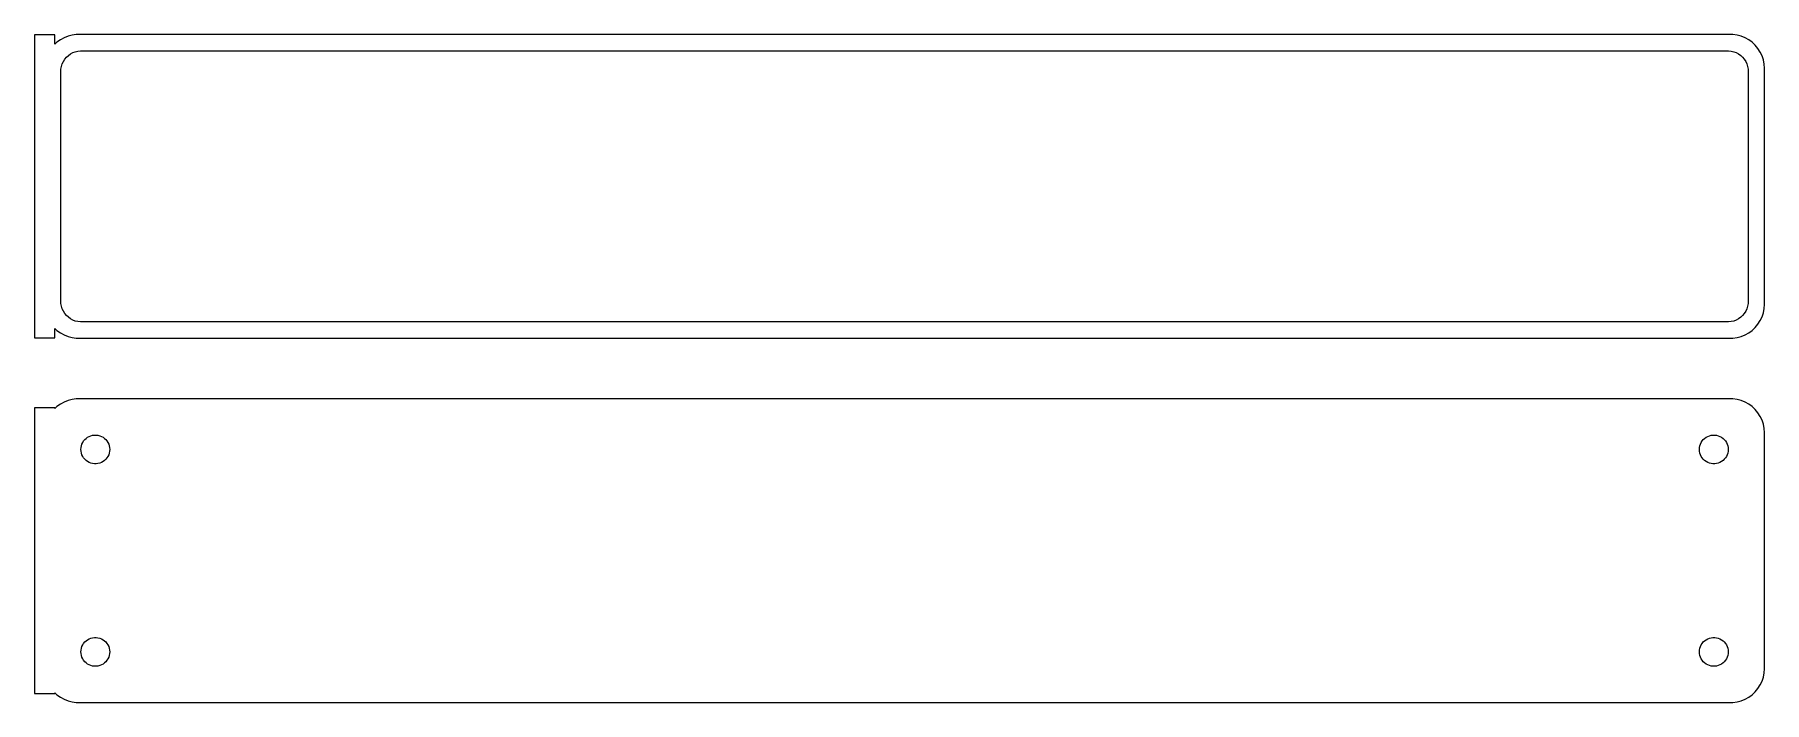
# Model space of a CAD drawing. Header units: metres. Extents: x -129 to 128, y 86 to 184.
import ezdxf

# ---------------------------------------------------------------- set-up
doc = ezdxf.new("R2010")
doc.units = ezdxf.units.M

msp = doc.modelspace()

# ---------------------------------------------------------------- linework, layer by layer
for p, q in [((-126, 184.479), (-129, 184.479)), ((-129, 184.479), (-129, 139.521)), ((-126, 183.059), (-126, 184.479)), ((-125.687, 183.353), (-126, 183.059)), ((-125.179, 183.722), (-125.687, 183.353)), ((-124.629, 184.024), (-125.179, 183.722)), ((-124.045, 184.255), (-124.629, 184.024)), ((-123.437, 184.411), (-124.045, 184.255)), ((-122.814, 184.49), (-123.437, 184.411)), ((122.814, 184.49), (-122.814, 184.49)), ((123.437, 184.411), (122.814, 184.49)), ((124.045, 184.255), (123.437, 184.411)), ((124.629, 184.024), (124.045, 184.255)), ((125.179, 183.722), (124.629, 184.024)), ((125.687, 183.353), (125.179, 183.722)), ((126.145, 182.923), (125.687, 183.353)), ((126.545, 182.439), (126.145, 182.923)), ((126.882, 181.909), (126.545, 182.439)), ((-125.088, 179.39), (-125.015, 179.774)), ((-125.015, 179.774), (-124.894, 180.146)), ((-124.894, 180.146), (-124.728, 180.5)), ((-124.728, 180.5), (-124.518, 180.83)), ((-124.518, 180.83), (-124.269, 181.131)), ((-124.269, 181.131), (-123.984, 181.399)), ((-123.984, 181.399), (-123.668, 181.628)), ((-123.668, 181.628), (-123.325, 181.817)), ((-123.325, 181.817), (-122.962, 181.961)), ((-122.962, 181.961), (-122.583, 182.058)), ((-122.583, 182.058), (-122.195, 182.107)), ((-122.195, 182.107), (122.195, 182.107)), ((122.195, 182.107), (122.583, 182.058)), ((122.583, 182.058), (122.962, 181.961)), ((122.962, 181.961), (123.325, 181.817)), ((123.325, 181.817), (123.668, 181.628)), ((123.668, 181.628), (123.984, 181.399)), ((123.984, 181.399), (124.269, 181.131)), ((124.269, 181.131), (124.518, 180.83)), ((124.518, 180.83), (124.728, 180.5)), ((124.728, 180.5), (124.894, 180.146)), ((124.894, 180.146), (125.015, 179.774)), ((125.015, 179.774), (125.088, 179.39)), ((127.149, 181.341), (126.882, 181.909)), ((127.343, 180.743), (127.149, 181.341)), ((127.461, 180.127), (127.343, 180.743)), ((127.5, 179.5), (127.461, 180.127)), ((-125.113, 179), (-125.088, 179.39)), ((-125.113, 145), (-125.113, 179)), ((125.088, 179.39), (125.113, 179)), ((125.113, 179), (125.113, 145)), ((127.5, 144.5), (127.5, 179.5)), ((-125.088, 144.61), (-125.113, 145)), ((-125.015, 144.226), (-125.088, 144.61)), ((-124.894, 143.854), (-125.015, 144.226)), ((-124.728, 143.5), (-124.894, 143.854)), ((124.894, 143.854), (124.728, 143.5)), ((125.015, 144.226), (124.894, 143.854)), ((125.088, 144.61), (125.015, 144.226)), ((125.113, 145), (125.088, 144.61)), ((127.343, 143.257), (127.461, 143.873)), ((127.461, 143.873), (127.5, 144.5)), ((-124.518, 143.17), (-124.728, 143.5)), ((-124.269, 142.869), (-124.518, 143.17)), ((-123.984, 142.601), (-124.269, 142.869)), ((-123.668, 142.372), (-123.984, 142.601)), ((-123.325, 142.183), (-123.668, 142.372)), ((-122.962, 142.039), (-123.325, 142.183)), ((-122.583, 141.942), (-122.962, 142.039)), ((-122.195, 141.893), (-122.583, 141.942)), ((122.195, 141.893), (-122.195, 141.893)), ((122.583, 141.942), (122.195, 141.893)), ((122.962, 142.039), (122.583, 141.942)), ((123.325, 142.183), (122.962, 142.039)), ((123.668, 142.372), (123.325, 142.183)), ((123.984, 142.601), (123.668, 142.372)), ((124.269, 142.869), (123.984, 142.601)), ((124.518, 143.17), (124.269, 142.869)), ((124.728, 143.5), (124.518, 143.17)), ((125.687, 140.647), (126.145, 141.077)), ((126.145, 141.077), (126.545, 141.561)), ((126.545, 141.561), (126.882, 142.091)), ((126.882, 142.091), (127.149, 142.659)), ((127.149, 142.659), (127.343, 143.257)), ((-129, 139.521), (-126, 139.521)), ((-126, 139.521), (-126, 140.941)), ((-126, 140.941), (-125.687, 140.647)), ((-125.687, 140.647), (-125.179, 140.278)), ((-125.179, 140.278), (-124.629, 139.976)), ((-124.629, 139.976), (-124.045, 139.745)), ((-124.045, 139.745), (-123.437, 139.589)), ((-123.437, 139.589), (-122.814, 139.51)), ((-122.814, 139.51), (122.814, 139.51)), ((122.814, 139.51), (123.437, 139.589)), ((123.437, 139.589), (124.045, 139.745)), ((124.045, 139.745), (124.629, 139.976)), ((124.629, 139.976), (125.179, 140.278)), ((125.179, 140.278), (125.687, 140.647)), ((-126, 129.153), (-129, 129.153)), ((-129, 129.153), (-129, 86.8474)), ((-125.687, 129.353), (-126, 129.059)), ((-126, 129.059), (-126, 129.153)), ((-125.179, 129.722), (-125.687, 129.353)), ((-124.629, 130.024), (-125.179, 129.722)), ((-124.045, 130.255), (-124.629, 130.024)), ((-123.437, 130.411), (-124.045, 130.255)), ((-122.814, 130.49), (-123.437, 130.411)), ((122.814, 130.49), (-122.814, 130.49)), ((123.437, 130.411), (122.814, 130.49)), ((124.045, 130.255), (123.437, 130.411)), ((124.629, 130.024), (124.045, 130.255)), ((125.179, 129.722), (124.629, 130.024)), ((125.687, 129.353), (125.179, 129.722)), ((126.145, 128.923), (125.687, 129.353)), ((126.545, 128.439), (126.145, 128.923)), ((126.882, 127.909), (126.545, 128.439)), ((127.149, 127.341), (126.882, 127.909)), ((127.343, 126.743), (127.149, 127.341)), ((127.461, 126.127), (127.343, 126.743)), ((127.5, 125.5), (127.461, 126.127)), ((-122.135, 123), (-122.118, 123.268)), ((-122.118, 123.268), (-122.068, 123.531)), ((-122.068, 123.531), (-121.985, 123.786)), ((-121.985, 123.786), (-121.871, 124.029)), ((-121.871, 124.029), (-121.727, 124.255)), ((-121.727, 124.255), (-121.557, 124.462)), ((-121.557, 124.462), (-121.361, 124.645)), ((-121.361, 124.645), (-121.144, 124.803)), ((-121.144, 124.803), (-120.909, 124.932)), ((-120.909, 124.932), (-120.66, 125.031)), ((-120.66, 125.031), (-120.4, 125.097)), ((-120.4, 125.097), (-120.134, 125.131)), ((-120.134, 125.131), (-119.866, 125.131)), ((-119.866, 125.131), (-119.6, 125.097)), ((-119.6, 125.097), (-119.34, 125.031)), ((-119.34, 125.031), (-119.091, 124.932)), ((-119.091, 124.932), (-118.856, 124.803)), ((-118.856, 124.803), (-118.639, 124.645)), ((-118.639, 124.645), (-118.443, 124.462)), ((-118.443, 124.462), (-118.273, 124.255)), ((-118.273, 124.255), (-118.129, 124.029)), ((-118.129, 124.029), (-118.015, 123.786)), ((-118.015, 123.786), (-117.932, 123.531)), ((-117.932, 123.531), (-117.882, 123.268)), ((-117.882, 123.268), (-117.865, 123)), ((117.865, 123), (117.882, 123.268)), ((117.882, 123.268), (117.932, 123.531)), ((117.932, 123.531), (118.015, 123.786)), ((118.015, 123.786), (118.129, 124.029)), ((118.129, 124.029), (118.273, 124.255)), ((118.273, 124.255), (118.443, 124.462)), ((118.443, 124.462), (118.639, 124.645)), ((118.639, 124.645), (118.856, 124.803)), ((118.856, 124.803), (119.091, 124.932)), ((119.091, 124.932), (119.34, 125.031)), ((119.34, 125.031), (119.6, 125.097)), ((119.6, 125.097), (119.866, 125.131)), ((119.866, 125.131), (120.134, 125.131)), ((120.134, 125.131), (120.4, 125.097)), ((120.4, 125.097), (120.66, 125.031)), ((120.66, 125.031), (120.909, 124.932)), ((120.909, 124.932), (121.144, 124.803)), ((121.144, 124.803), (121.361, 124.645)), ((121.361, 124.645), (121.557, 124.462)), ((121.557, 124.462), (121.727, 124.255)), ((121.727, 124.255), (121.871, 124.029)), ((121.871, 124.029), (121.985, 123.786)), ((121.985, 123.786), (122.068, 123.531)), ((122.068, 123.531), (122.118, 123.268)), ((122.118, 123.268), (122.135, 123)), ((127.5, 90.5), (127.5, 125.5)), ((-122.118, 122.732), (-122.135, 123)), ((-122.068, 122.469), (-122.118, 122.732)), ((-121.985, 122.214), (-122.068, 122.469)), ((-121.871, 121.971), (-121.985, 122.214)), ((-121.727, 121.745), (-121.871, 121.971)), ((-121.557, 121.538), (-121.727, 121.745)), ((-121.361, 121.355), (-121.557, 121.538)), ((-121.144, 121.197), (-121.361, 121.355)), ((-120.909, 121.068), (-121.144, 121.197)), ((-120.66, 120.969), (-120.909, 121.068)), ((-120.4, 120.903), (-120.66, 120.969)), ((-120.134, 120.869), (-120.4, 120.903)), ((-119.866, 120.869), (-120.134, 120.869)), ((-119.6, 120.903), (-119.866, 120.869)), ((-119.34, 120.969), (-119.6, 120.903)), ((-119.091, 121.068), (-119.34, 120.969)), ((-118.856, 121.197), (-119.091, 121.068)), ((-118.639, 121.355), (-118.856, 121.197)), ((-118.443, 121.538), (-118.639, 121.355)), ((-118.273, 121.745), (-118.443, 121.538)), ((-118.129, 121.971), (-118.273, 121.745)), ((-118.015, 122.214), (-118.129, 121.971)), ((-117.932, 122.469), (-118.015, 122.214)), ((-117.882, 122.732), (-117.932, 122.469)), ((-117.865, 123), (-117.882, 122.732)), ((117.882, 122.732), (117.865, 123)), ((117.932, 122.469), (117.882, 122.732)), ((118.015, 122.214), (117.932, 122.469)), ((118.129, 121.971), (118.015, 122.214)), ((118.273, 121.745), (118.129, 121.971)), ((118.443, 121.538), (118.273, 121.745)), ((118.639, 121.355), (118.443, 121.538)), ((118.856, 121.197), (118.639, 121.355)), ((119.091, 121.068), (118.856, 121.197)), ((119.34, 120.969), (119.091, 121.068)), ((119.6, 120.903), (119.34, 120.969)), ((119.866, 120.869), (119.6, 120.903)), ((120.134, 120.869), (119.866, 120.869)), ((120.4, 120.903), (120.134, 120.869)), ((120.66, 120.969), (120.4, 120.903)), ((120.909, 121.068), (120.66, 120.969)), ((121.144, 121.197), (120.909, 121.068)), ((121.361, 121.355), (121.144, 121.197)), ((121.557, 121.538), (121.361, 121.355)), ((121.727, 121.745), (121.557, 121.538)), ((121.871, 121.971), (121.727, 121.745)), ((121.985, 122.214), (121.871, 121.971)), ((122.068, 122.469), (121.985, 122.214)), ((122.118, 122.732), (122.068, 122.469)), ((122.135, 123), (122.118, 122.732)), ((-121.144, 94.8029), (-120.909, 94.9321)), ((-120.909, 94.9321), (-120.66, 95.0308)), ((-120.66, 95.0308), (-120.4, 95.0975)), ((-120.4, 95.0975), (-120.134, 95.1311)), ((-120.134, 95.1311), (-119.866, 95.1311)), ((-119.866, 95.1311), (-119.6, 95.0975)), ((-119.6, 95.0975), (-119.34, 95.0308)), ((-119.34, 95.0308), (-119.091, 94.9321)), ((-119.091, 94.9321), (-118.856, 94.8029)), ((118.856, 94.8029), (119.091, 94.9321)), ((119.091, 94.9321), (119.34, 95.0308)), ((119.34, 95.0308), (119.6, 95.0975)), ((119.6, 95.0975), (119.866, 95.1311)), ((119.866, 95.1311), (120.134, 95.1311)), ((120.134, 95.1311), (120.4, 95.0975)), ((120.4, 95.0975), (120.66, 95.0308)), ((120.66, 95.0308), (120.909, 94.9321)), ((120.909, 94.9321), (121.144, 94.8029)), ((-122.135, 93), (-122.118, 93.2676)), ((-122.118, 92.7324), (-122.135, 93)), ((-122.118, 93.2676), (-122.068, 93.531)), ((-122.068, 92.469), (-122.118, 92.7324)), ((-122.068, 93.531), (-121.985, 93.7861)), ((-121.985, 92.214), (-122.068, 92.469)), ((-121.985, 93.7861), (-121.871, 94.0287)), ((-121.871, 94.0287), (-121.727, 94.2551)), ((-121.727, 94.2551), (-121.557, 94.4617)), ((-121.557, 94.4617), (-121.361, 94.6453)), ((-121.361, 94.6453), (-121.144, 94.8029)), ((-118.856, 94.8029), (-118.639, 94.6453)), ((-118.639, 94.6453), (-118.443, 94.4617)), ((-118.443, 94.4617), (-118.273, 94.2551)), ((-118.273, 94.2551), (-118.129, 94.0287)), ((-118.129, 94.0287), (-118.015, 93.7861)), ((-118.015, 93.7861), (-117.932, 93.531)), ((-117.932, 92.469), (-118.015, 92.214)), ((-117.932, 93.531), (-117.882, 93.2676)), ((-117.882, 92.7324), (-117.932, 92.469)), ((-117.882, 93.2676), (-117.865, 93)), ((-117.865, 93), (-117.882, 92.7324)), ((117.865, 93), (117.882, 93.2676)), ((117.882, 92.7324), (117.865, 93)), ((117.882, 93.2676), (117.932, 93.531)), ((117.932, 92.469), (117.882, 92.7324)), ((117.932, 93.531), (118.015, 93.7861)), ((118.015, 92.214), (117.932, 92.469)), ((118.015, 93.7861), (118.129, 94.0287)), ((118.129, 94.0287), (118.273, 94.2551)), ((118.273, 94.2551), (118.443, 94.4617)), ((118.443, 94.4617), (118.639, 94.6453)), ((118.639, 94.6453), (118.856, 94.8029)), ((121.144, 94.8029), (121.361, 94.6453)), ((121.361, 94.6453), (121.557, 94.4617)), ((121.557, 94.4617), (121.727, 94.2551)), ((121.727, 94.2551), (121.871, 94.0287)), ((121.871, 94.0287), (121.985, 93.7861)), ((121.985, 93.7861), (122.068, 93.531)), ((122.068, 92.469), (121.985, 92.214)), ((122.068, 93.531), (122.118, 93.2676)), ((122.118, 92.7324), (122.068, 92.469)), ((122.118, 93.2676), (122.135, 93)), ((122.135, 93), (122.118, 92.7324)), ((-121.871, 91.9713), (-121.985, 92.214)), ((-121.727, 91.7449), (-121.871, 91.9713)), ((-121.557, 91.5383), (-121.727, 91.7449)), ((-121.361, 91.3547), (-121.557, 91.5383)), ((-121.144, 91.1971), (-121.361, 91.3547)), ((-120.909, 91.0679), (-121.144, 91.1971)), ((-120.66, 90.9692), (-120.909, 91.0679)), ((-120.4, 90.9025), (-120.66, 90.9692)), ((-120.134, 90.8689), (-120.4, 90.9025)), ((-119.866, 90.8689), (-120.134, 90.8689)), ((-119.6, 90.9025), (-119.866, 90.8689)), ((-119.34, 90.9692), (-119.6, 90.9025)), ((-119.091, 91.0679), (-119.34, 90.9692)), ((-118.856, 91.1971), (-119.091, 91.0679)), ((-118.639, 91.3547), (-118.856, 91.1971)), ((-118.443, 91.5383), (-118.639, 91.3547)), ((-118.273, 91.7449), (-118.443, 91.5383)), ((-118.129, 91.9713), (-118.273, 91.7449)), ((-118.015, 92.214), (-118.129, 91.9713)), ((118.129, 91.9713), (118.015, 92.214)), ((118.273, 91.7449), (118.129, 91.9713)), ((118.443, 91.5383), (118.273, 91.7449)), ((118.639, 91.3547), (118.443, 91.5383)), ((118.856, 91.1971), (118.639, 91.3547)), ((119.091, 91.0679), (118.856, 91.1971)), ((119.34, 90.9692), (119.091, 91.0679)), ((119.6, 90.9025), (119.34, 90.9692)), ((119.866, 90.8689), (119.6, 90.9025)), ((120.134, 90.8689), (119.866, 90.8689)), ((120.4, 90.9025), (120.134, 90.8689)), ((120.66, 90.9692), (120.4, 90.9025)), ((120.909, 91.0679), (120.66, 90.9692)), ((121.144, 91.1971), (120.909, 91.0679)), ((121.361, 91.3547), (121.144, 91.1971)), ((121.557, 91.5383), (121.361, 91.3547)), ((121.727, 91.7449), (121.557, 91.5383)), ((121.871, 91.9713), (121.727, 91.7449)), ((121.985, 92.214), (121.871, 91.9713)), ((127.343, 89.2566), (127.461, 89.8733)), ((127.461, 89.8733), (127.5, 90.5)), ((126.145, 87.0773), (126.545, 87.5611)), ((126.545, 87.5611), (126.882, 88.0912)), ((126.882, 88.0912), (127.149, 88.6594)), ((127.149, 88.6594), (127.343, 89.2566)), ((-129, 86.8474), (-126, 86.8474)), ((-126, 86.8474), (-126, 86.9413)), ((-126, 86.9413), (-125.687, 86.6474)), ((-125.687, 86.6474), (-125.179, 86.2784)), ((-125.179, 86.2784), (-124.629, 85.9759)), ((-124.629, 85.9759), (-124.045, 85.7447)), ((-124.045, 85.7447), (-123.437, 85.5886)), ((-123.437, 85.5886), (-122.814, 85.5099)), ((-122.814, 85.5099), (122.814, 85.5099)), ((122.814, 85.5099), (123.437, 85.5886)), ((123.437, 85.5886), (124.045, 85.7447)), ((124.045, 85.7447), (124.629, 85.9759)), ((124.629, 85.9759), (125.179, 86.2784)), ((125.179, 86.2784), (125.687, 86.6474)), ((125.687, 86.6474), (126.145, 87.0773))]:
    msp.add_line(p, q)

doc.saveas('drawing.dxf')
